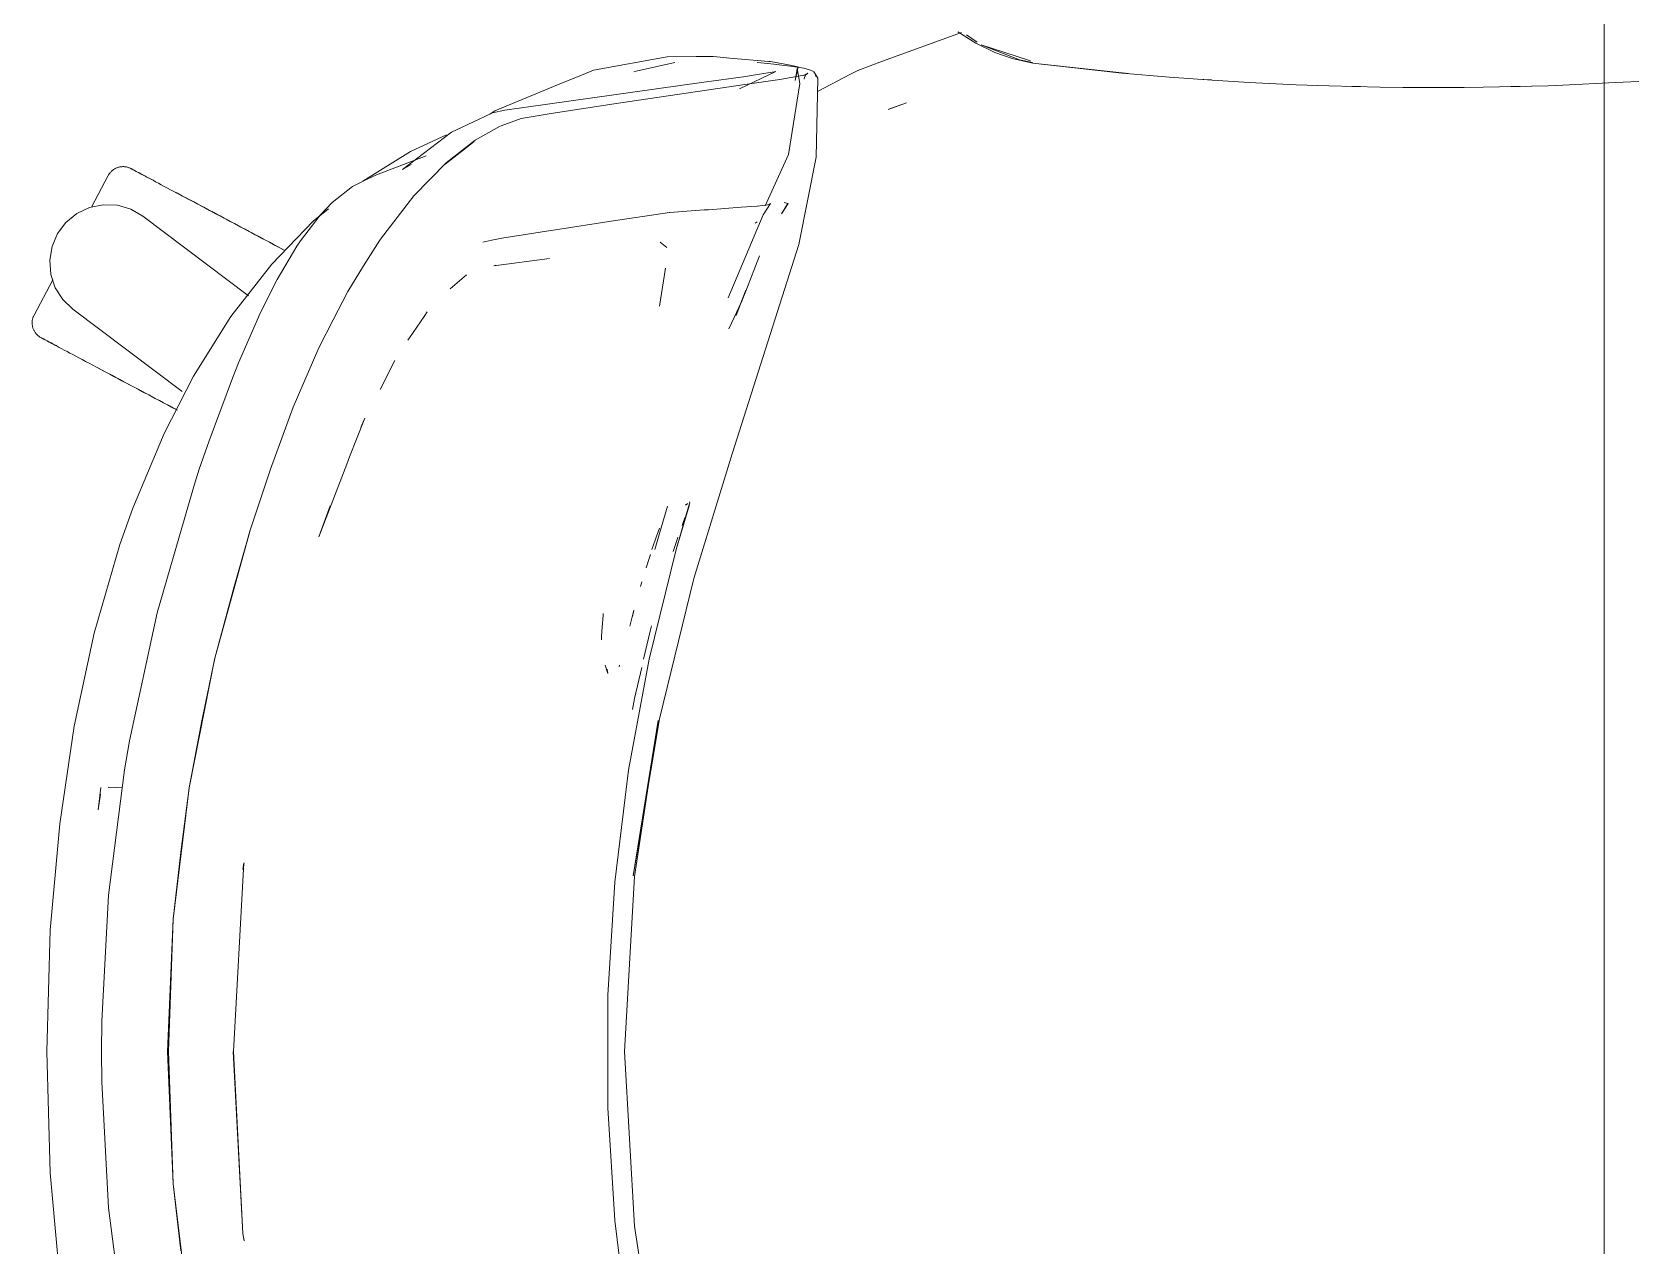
# Model space of a CAD drawing. Header units: millimetres. Extents: x 155920 to 295199, y -4084 to 97293.
# Drawn here: x 194255.8 to 194641.8, y 33626.5 to 33918 of the extents above; entities that cross this region are included whole.
import ezdxf

# ---------------------------------------------------------------- set-up
doc = ezdxf.new("R2010")
doc.units = ezdxf.units.MM
doc.header["$MEASUREMENT"] = 0
doc.layers.add('G-IMPT', color=8, linetype='CONTINUOUS', lineweight=9)
doc.layers.add('I-FURN', color=8, linetype='CONTINUOUS', lineweight=9)

msp = doc.modelspace()

# ---------------------------------------------------------------- linework, layer by layer
at = {"layer": 'G-IMPT'}
for p, q in [((194479.03, 33917.91), (194460.09, 33910.97)), ((194482.46, 33915.3), (194478.14, 33918.03)), ((194482.83, 33915.55), (194480.21, 33917.33)), ((194482.46, 33915.3), (194487.04, 33913.11)), ((194493.01, 33911.3), (194483.79, 33914.91)), ((194483.79, 33914.91), (194486.49, 33914.01)), ((194483.79, 33914.91), (194495.64, 33911.09)), ((194408.31, 33912.07), (194390.62, 33908.83)), ((194408.31, 33912.07), (194415.28, 33912.1)), ((194415.28, 33912.1), (194419.45, 33912.1)), ((194423.41, 33911.76), (194419.45, 33912.1)), ((194432.73, 33910.95), (194423.41, 33911.76)), ((194432.73, 33910.95), (194433.2, 33910.91)), ((194433.2, 33910.91), (194437.45, 33910.1)), ((194460.09, 33910.97), (194454.12, 33908.78)), ((194486.49, 33914.01), (194495.64, 33911.09)), ((194487.04, 33913.11), (194491.18, 33911.66)), ((194496.14, 33910.51), (194491.18, 33911.66)), ((194496.06, 33910.72), (194493.01, 33911.3)), ((194383.39, 33905.85), (194386.76, 33907.24)), ((194390.62, 33908.83), (194386.76, 33907.24)), ((194400.87, 33908.62), (194400.3, 33908.46)), ((194410.18, 33910.66), (194400.87, 33908.62)), ((194416.59, 33905.89), (194427.26, 33907.33)), ((194434.44, 33908.52), (194425.73, 33904.38)), ((194428.55, 33907.54), (194427.26, 33907.33)), ((194428.55, 33907.54), (194433.57, 33908.37)), ((194432.56, 33910.43), (194429.97, 33910.65)), ((194437.25, 33909.92), (194432.61, 33910.43)), ((194434.44, 33908.52), (194433.57, 33908.37)), ((194441.68, 33907.72), (194435.41, 33906.61)), ((194437.86, 33909.84), (194437.25, 33909.92)), ((194437.45, 33910.1), (194439.77, 33909.65)), ((194437.86, 33909.84), (194441.14, 33909.3)), ((194439.05, 33906.37), (194439.77, 33909.65)), ((194439.05, 33906.37), (194439.54, 33909.24)), ((194439.54, 33909.24), (194440.22, 33905.66)), ((194441.06, 33907.55), (194442.15, 33908.11)), ((194441.06, 33907.55), (194441.68, 33907.72)), ((194443, 33908.75), (194441.14, 33909.3)), ((194441.25, 33906.67), (194441.33, 33907.17)), ((194441.65, 33907.71), (194441.33, 33907.17)), ((194441.65, 33907.71), (194442.15, 33908.11)), ((194443, 33908.75), (194443.54, 33908.43)), ((194443.54, 33908.43), (194443.92, 33907.94)), ((194444.52, 33906.9), (194443.92, 33907.94)), ((194444.04, 33907.31), (194443.92, 33907.94)), ((194443.92, 33907.94), (194443.94, 33907.86)), ((194444.04, 33907.31), (194443.94, 33907.86)), ((194444.14, 33887.92), (194444.52, 33906.9)), ((194444.46, 33903.71), (194452.36, 33907.86)), ((194452.36, 33907.86), (194454.12, 33908.78)), ((194496.14, 33910.51), (194519.09, 33908.05)), ((194496.14, 33910.51), (194498.95, 33910.18)), ((194496.14, 33910.51), (194517.57, 33908.16)), ((194519.09, 33908.05), (194498.95, 33910.18)), ((194517.57, 33908.16), (194528.97, 33907.17)), ((194539.26, 33906.44), (194528.97, 33907.17)), ((194366.94, 33899.05), (194383.39, 33905.85)), ((194416.59, 33905.89), (194369.38, 33899.21)), ((194427.56, 33905.5), (194396.68, 33900.94)), ((194435.41, 33906.61), (194427.56, 33905.5)), ((194437.51, 33888.62), (194440.22, 33905.66)), ((194537.22, 33906.58), (194535.8, 33906.71)), ((194537.22, 33906.58), (194539.12, 33906.49)), ((194539.26, 33906.44), (194548.13, 33905.88)), ((194559.44, 33905.34), (194548.13, 33905.88)), ((194559.44, 33905.34), (194567.32, 33905.05)), ((194579.62, 33904.75), (194567.32, 33905.05)), ((194571.19, 33904.97), (194572.84, 33904.89)), ((194572.84, 33904.89), (194574.92, 33904.89)), ((194579.62, 33904.75), (194585.09, 33904.68)), ((194599.81, 33904.68), (194585.09, 33904.68)), ((194604.32, 33904.73), (194599.81, 33904.68)), ((194604.32, 33904.73), (194619.99, 33905.11)), ((194611.04, 33904.9), (194613.26, 33904.9)), ((194615.94, 33905.02), (194613.26, 33904.9)), ((194619.99, 33905.11), (194623.53, 33905.23)), ((194636.09, 33905.84), (194623.53, 33905.23)), ((194636.09, 33905.84), (194641.76, 33906.13)), ((194369.38, 33899.21), (194366.38, 33898.56)), ((194396.68, 33900.94), (194380.92, 33898.55)), ((194461.4, 33899.38), (194465.86, 33901.01)), ((194461.4, 33899.38), (194461.98, 33899.63)), ((194465.86, 33901.01), (194461.98, 33899.63)), ((194363.02, 33897), (194356.5, 33893.96)), ((194363.02, 33897), (194366.38, 33898.56)), ((194365.77, 33898.28), (194366.94, 33899.05)), ((194368.03, 33895.28), (194368.45, 33895.5)), ((194373.24, 33897.25), (194368.45, 33895.5)), ((194373.24, 33897.25), (194380.92, 33898.55)), ((194344.79, 33885.02), (194356.5, 33893.96)), ((194355.31, 33893.29), (194346.68, 33889.31)), ((194355.02, 33886.27), (194361.97, 33891.67)), ((194362.2, 33891.99), (194355.23, 33886.57)), ((194361.97, 33891.67), (194358.6, 33889.08)), ((194362.2, 33891.99), (194368.03, 33895.28)), ((194346.68, 33889.31), (194335.23, 33882.19)), ((194350.45, 33888.25), (194338.54, 33883.74)), ((194355.02, 33886.27), (194358.6, 33889.08)), ((194437.51, 33888.62), (194431.9, 33876.27)), ((194444.14, 33887.92), (194439.94, 33866.96)), ((194336.31, 33882.67), (194338.54, 33883.74)), ((194344.79, 33885.02), (194346.82, 33886.18)), ((194347.5, 33878.67), (194355.23, 33886.57)), ((194332.74, 33880.88), (194327.88, 33877.02)), ((194332.74, 33880.88), (194333.88, 33881.49)), ((194333.88, 33881.49), (194336.31, 33882.67)), ((194327.88, 33877.02), (194324.98, 33873.99)), ((194347.5, 33878.67), (194339.47, 33868.24)), ((194426.09, 33875.9), (194429.97, 33876.19)), ((194430.05, 33876.2), (194429.97, 33876.19)), ((194430.05, 33876.2), (194432.43, 33876.49)), ((194433.16, 33876.79), (194431.4, 33874.12)), ((194432.44, 33876.5), (194432.43, 33876.49)), ((194432.44, 33876.5), (194433.16, 33876.79)), ((194435.78, 33874.33), (194437.3, 33876.81)), ((194437.37, 33876.79), (194435.78, 33874.33)), ((194437.3, 33876.81), (194435.82, 33874.34)), ((194436.43, 33877.09), (194437.3, 33876.81)), ((194437.37, 33876.79), (194437.3, 33876.81)), ((194323.31, 33872.57), (194313.35, 33862.28)), ((194324.98, 33873.99), (194320.27, 33867.86)), ((194323.31, 33872.57), (194326.98, 33875.57)), ((194394.85, 33872.6), (194381.5, 33870.49)), ((194394.85, 33872.6), (194408.92, 33874.63)), ((194409, 33874.64), (194408.92, 33874.63)), ((194409, 33874.64), (194417.25, 33875.26)), ((194417.25, 33875.26), (194418.23, 33875.33)), ((194418.23, 33875.33), (194426.09, 33875.9)), ((194431.4, 33874.12), (194422.97, 33854.14)), ((194429.95, 33872.4), (194429.51, 33872.13)), ((194366.2, 33868.01), (194368.19, 33868.44)), ((194368.65, 33868.51), (194368.19, 33868.44)), ((194380.38, 33870.31), (194368.65, 33868.51)), ((194380.38, 33870.31), (194380.99, 33870.41)), ((194381.5, 33870.49), (194380.99, 33870.41)), ((194314.67, 33858.57), (194319.4, 33866.57)), ((194320.27, 33867.86), (194319.4, 33866.57)), ((194335.42, 33861.88), (194339.31, 33867.98)), ((194339.31, 33867.98), (194339.47, 33868.24)), ((194364.04, 33867.55), (194366.2, 33868.01)), ((194408.26, 33866.25), (194406.62, 33867.53)), ((194423.95, 33816.72), (194439.94, 33866.96)), ((194303.55, 33849.68), (194313.35, 33862.28)), ((194335.42, 33861.88), (194331.66, 33855.65)), ((194380.08, 33863.63), (194366.72, 33861.85)), ((194366.72, 33861.85), (194367.19, 33862)), ((194407.91, 33861.31), (194406.51, 33852.14)), ((194407.91, 33861.31), (194407.87, 33860.96)), ((194427.26, 33855.77), (194430.52, 33864.24)), ((194314.36, 33857.97), (194310.36, 33849.96)), ((194314.36, 33857.97), (194314.67, 33858.57)), ((194356.22, 33856.35), (194360.13, 33859.69)), ((194328.09, 33848.86), (194331.66, 33855.65)), ((194426.24, 33853.4), (194423.19, 33846.68)), ((194427.27, 33855.98), (194424.88, 33849.95)), ((194425.25, 33850.88), (194427.27, 33855.98)), ((194427.26, 33855.77), (194425.25, 33850.88)), ((194294.57, 33835.38), (194303.55, 33849.68)), ((194310.14, 33849.52), (194305.37, 33838.56)), ((194310.14, 33849.52), (194310.36, 33849.96)), ((194349.95, 33849.72), (194346.46, 33844.59)), ((194349.95, 33849.72), (194350.7, 33850.82)), ((194328.09, 33848.86), (194324.7, 33842.14)), ((194318.52, 33827.91), (194324.7, 33842.14)), ((194346.46, 33844.59), (194346.06, 33844.01)), ((194305.37, 33838.56), (194303.89, 33834.88)), ((194342.92, 33839.11), (194339.38, 33832.14)), ((194287.48, 33821.6), (194294.57, 33835.38)), ((194298.29, 33819.81), (194303.89, 33834.88)), ((194313.06, 33813.03), (194318.52, 33827.91)), ((194332.03, 33815.95), (194335.75, 33825.28)), ((194335.75, 33825.28), (194334.75, 33823.03)), ((194279.96, 33803.63), (194287.48, 33821.6)), ((194298.29, 33819.81), (194295.95, 33812.99)), ((194331.36, 33814.22), (194332.03, 33815.95)), ((194414.77, 33786.74), (194423.95, 33816.72)), ((194294.76, 33809.38), (194295.95, 33812.99)), ((194313.06, 33813.03), (194308.06, 33798.12)), ((194324.65, 33796.78), (194331.36, 33814.22)), ((194294.76, 33809.38), (194285.81, 33778.55)), ((194279.96, 33803.63), (194276.89, 33794.9)), ((194324.65, 33796.78), (194327.37, 33804.21)), ((194405.35, 33793.69), (194408.38, 33804.12)), ((194410.54, 33793.7), (194413.81, 33804.92)), ((194410.54, 33793.7), (194413.66, 33804.52)), ((194410.54, 33793.7), (194413.6, 33804.23)), ((194412.72, 33804.38), (194413.33, 33804.76)), ((194412.72, 33804.38), (194412.93, 33804.53)), ((194413.6, 33804.23), (194413.66, 33804.52)), ((194413.81, 33804.92), (194413.68, 33805.16)), ((194406.47, 33798.87), (194405.71, 33796.71)), ((194411.92, 33799.47), (194412.27, 33800.44)), ((194412.27, 33800.44), (194412.67, 33801.51)), ((194299.67, 33767.62), (194308.06, 33798.12)), ((194299.67, 33767.62), (194308.1, 33798.03)), ((194304.32, 33784.86), (194308.1, 33798.03)), ((194405.46, 33795.99), (194404.69, 33793.69)), ((194405.46, 33795.99), (194405.71, 33796.71)), ((194409.91, 33793.69), (194410.65, 33795.92)), ((194410.93, 33796.72), (194410.65, 33795.92)), ((194276.89, 33794.9), (194270.72, 33773.65)), ((194404.06, 33791.77), (194403.27, 33789.28)), ((194403.99, 33767.38), (194410.54, 33793.7)), ((194404.31, 33792.55), (194404.06, 33791.77)), ((194409.91, 33793.69), (194409.76, 33793.24)), ((194304.32, 33784.86), (194299.67, 33767.62)), ((194402.28, 33785.98), (194401.95, 33784.87)), ((194414.77, 33786.74), (194406.46, 33753.06)), ((194279.15, 33747.76), (194285.81, 33778.55)), ((194392.68, 33774.13), (194392.95, 33777.84)), ((194392.95, 33777.84), (194392.99, 33778.32)), ((194400.37, 33779.19), (194399.38, 33775.33)), ((194400.37, 33779.19), (194399.98, 33777.67)), ((194270.72, 33773.65), (194265.9, 33751.29)), ((194392.57, 33772.06), (194392.58, 33772.76)), ((194392.68, 33774.13), (194392.58, 33772.76)), ((194402.67, 33767.36), (194404.23, 33774.11)), ((194404.23, 33774.11), (194404.57, 33775.4)), ((194293.5, 33736.49), (194299.71, 33767.73)), ((194299.71, 33767.73), (194293.5, 33736.57)), ((194299.67, 33767.62), (194296.59, 33752.6)), ((194394.11, 33763.97), (194393.42, 33765.92)), ((194394.11, 33763.97), (194393.89, 33765.02)), ((194396.78, 33765.57), (194396.91, 33765.98)), ((194403.99, 33767.38), (194399.06, 33740.71)), ((194400.51, 33757.97), (194402.22, 33765.39)), ((194400.04, 33755.33), (194400.51, 33757.97)), ((194293.5, 33736.49), (194296.59, 33752.6)), ((194406.46, 33753.06), (194400.2, 33715.32)), ((194400.2, 33715.32), (194406.19, 33752.68)), ((194400.46, 33715.15), (194406.19, 33752.68)), ((194262.41, 33727.87), (194265.9, 33751.29)), ((194277.96, 33740.84), (194279.15, 33747.76)), ((194274.15, 33710.67), (194277.96, 33740.84)), ((194399.06, 33740.71), (194395.76, 33713.79)), ((194272.31, 33736.57), (194271.66, 33731.16)), ((194272.23, 33734.93), (194271.66, 33731.16)), ((194274.07, 33736.61), (194276.17, 33736.53)), ((194274.07, 33736.61), (194274.19, 33736.6)), ((194277.41, 33736.49), (194276.17, 33736.53)), ((194289.67, 33704.98), (194293.5, 33736.57)), ((194289.71, 33704.94), (194293.5, 33736.49)), ((194291.55, 33721.01), (194293.5, 33736.49)), ((194260.15, 33702.3), (194262.41, 33727.87)), ((194291.55, 33721.01), (194289.71, 33704.94)), ((194304.17, 33673.16), (194306.67, 33718.5)), ((194306.67, 33718.5), (194306.44, 33716.89)), ((194306.44, 33716.89), (194306.67, 33718.19)), ((194306.71, 33718.44), (194306.67, 33718.19)), ((194400.46, 33715.15), (194398.1, 33673.16)), ((194272.53, 33680.47), (194274.15, 33710.67)), ((194394.11, 33686.72), (194395.76, 33713.79)), ((194288.34, 33673.16), (194289.67, 33704.98)), ((194289.71, 33704.94), (194288.57, 33673.16)), ((194289.71, 33704.94), (194289.04, 33690.04)), ((194259.3, 33673.16), (194260.15, 33702.3)), ((194289.04, 33690.04), (194288.57, 33673.16)), ((194394.11, 33659.6), (194394.11, 33686.72)), ((194272.53, 33680.47), (194272.44, 33673.16)), ((194260.15, 33644.02), (194259.3, 33673.16)), ((194272.53, 33665.85), (194272.44, 33673.16)), ((194289.67, 33641.34), (194288.34, 33673.16)), ((194289.04, 33656.28), (194288.57, 33673.16)), ((194289.71, 33641.38), (194288.57, 33673.16)), ((194304.11, 33673.16), (194306.44, 33629.43)), ((194304.17, 33673.16), (194306.44, 33629.43)), ((194400.46, 33631.17), (194398.1, 33673.16)), ((194272.53, 33665.85), (194274.15, 33635.64)), ((194289.04, 33656.28), (194289.71, 33641.38)), ((194394.11, 33659.6), (194395.76, 33632.53)), ((194262.41, 33618.45), (194260.15, 33644.02)), ((194289.67, 33641.34), (194293.5, 33609.75)), ((194289.71, 33641.38), (194293.5, 33609.83)), ((194289.71, 33641.38), (194291.55, 33625.31)), ((194274.15, 33635.64), (194277.96, 33605.47)), ((194306.44, 33629.43), (194306.7, 33627.65)), ((194306.44, 33629.43), (194306.67, 33628.13)), ((194399.06, 33605.61), (194395.76, 33632.53)), ((194406.46, 33593.26), (194400.46, 33631.17)), ((194306.71, 33627.88), (194306.67, 33628.13))]:
    msp.add_line(p, q, dxfattribs=at)
at = {"layer": 'I-FURN'}
for p, q in [((194633.39, 34207.34), (194633.39, 32207.34)), ((194274.16, 33883.68), (194274.24, 33883.82)), ((194274.24, 33883.82), (194274.33, 33883.95)), ((194274.33, 33883.95), (194274.42, 33884.08)), ((194274.42, 33884.08), (194274.52, 33884.21)), ((194274.52, 33884.21), (194274.63, 33884.33)), ((194274.63, 33884.33), (194274.74, 33884.45)), ((194274.74, 33884.45), (194274.85, 33884.56)), ((194274.85, 33884.56), (194274.97, 33884.67)), ((194274.97, 33884.67), (194275.09, 33884.78)), ((194275.09, 33884.78), (194275.22, 33884.87)), ((194275.22, 33884.87), (194275.35, 33884.97)), ((194275.35, 33884.97), (194275.49, 33885.06)), ((194275.49, 33885.06), (194275.63, 33885.14)), ((194275.63, 33885.14), (194275.77, 33885.22)), ((194275.77, 33885.22), (194275.91, 33885.29)), ((194275.91, 33885.29), (194276.06, 33885.36)), ((194276.06, 33885.36), (194276.21, 33885.42)), ((194276.21, 33885.42), (194276.36, 33885.47)), ((194276.36, 33885.47), (194276.51, 33885.52)), ((194276.51, 33885.52), (194276.67, 33885.56)), ((194276.67, 33885.56), (194276.83, 33885.59)), ((194276.83, 33885.59), (194276.99, 33885.62)), ((194276.99, 33885.62), (194277.14, 33885.65)), ((194277.14, 33885.65), (194277.31, 33885.66)), ((194277.31, 33885.66), (194277.47, 33885.67)), ((194277.47, 33885.67), (194277.63, 33885.68)), ((194277.63, 33885.68), (194277.79, 33885.67)), ((194277.79, 33885.67), (194277.95, 33885.66)), ((194277.95, 33885.66), (194278.11, 33885.65)), ((194278.11, 33885.65), (194278.27, 33885.63)), ((194278.27, 33885.63), (194278.43, 33885.6)), ((194278.43, 33885.6), (194278.59, 33885.56)), ((194278.59, 33885.56), (194278.74, 33885.52)), ((194278.74, 33885.52), (194278.9, 33885.47)), ((194278.9, 33885.47), (194279.05, 33885.42)), ((194279.05, 33885.42), (194279.2, 33885.36)), ((194279.2, 33885.36), (194279.34, 33885.3)), ((194279.34, 33885.3), (194279.49, 33885.23)), ((194279.49, 33885.23), (194279.53, 33885.21)), ((194279.53, 33885.21), (194279.55, 33885.19)), ((194279.53, 33885.2), (194279.53, 33885.21)), ((194279.58, 33885.18), (194279.53, 33885.2)), ((194279.55, 33885.19), (194279.61, 33885.16)), ((194279.66, 33885.14), (194279.58, 33885.18)), ((194279.61, 33885.16), (194279.71, 33885.11)), ((194279.78, 33885.07), (194279.66, 33885.14)), ((194279.71, 33885.11), (194279.85, 33885.03)), ((194279.94, 33884.99), (194279.78, 33885.07)), ((194279.85, 33885.03), (194280.03, 33884.94)), ((194280.14, 33884.88), (194279.94, 33884.99)), ((194280.03, 33884.94), (194280.25, 33884.82)), ((194280.38, 33884.75), (194280.14, 33884.88)), ((194280.25, 33884.82), (194280.51, 33884.68)), ((194280.66, 33884.6), (194280.38, 33884.75)), ((194280.51, 33884.68), (194280.8, 33884.53)), ((194280.98, 33884.43), (194280.66, 33884.6)), ((194280.8, 33884.53), (194281.14, 33884.35)), ((194281.34, 33884.24), (194280.98, 33884.43)), ((194281.14, 33884.35), (194281.51, 33884.15)), ((194281.73, 33884.03), (194281.34, 33884.24)), ((194281.51, 33884.15), (194281.92, 33883.93)), ((194282.16, 33883.81), (194281.73, 33884.03)), ((194281.92, 33883.93), (194282.37, 33883.69)), ((194282.62, 33883.56), (194282.16, 33883.81)), ((194274.08, 33883.54), (194270.05, 33875.96)), ((194274.08, 33883.54), (194274.16, 33883.68)), ((194282.37, 33883.69), (194282.85, 33883.44)), ((194283.13, 33883.29), (194282.62, 33883.56)), ((194282.85, 33883.44), (194283.37, 33883.16)), ((194283.66, 33883.01), (194283.13, 33883.29)), ((194283.37, 33883.16), (194283.92, 33882.87)), ((194284.23, 33882.71), (194283.66, 33883.01)), ((194283.92, 33882.87), (194284.5, 33882.56)), ((194284.83, 33882.39), (194284.23, 33882.71)), ((194285.46, 33882.05), (194284.83, 33882.39)), ((194286.13, 33881.7), (194285.46, 33882.05)), ((194286.82, 33881.33), (194286.13, 33881.7)), ((194287.55, 33880.94), (194286.82, 33881.33)), ((194288.29, 33880.54), (194287.55, 33880.94)), ((194289.07, 33880.13), (194288.29, 33880.54)), ((194289.87, 33879.71), (194289.07, 33880.13)), ((194269.59, 33875.86), (194272.89, 33876.53)), ((194272.89, 33876.53), (194276.26, 33876.39)), ((194276.26, 33876.39), (194279.5, 33875.45)), ((194290.7, 33879.27), (194289.87, 33879.71)), ((194290.25, 33879.5), (194291.08, 33879.06)), ((194291.54, 33878.82), (194290.7, 33879.27)), ((194291.08, 33879.06), (194291.94, 33878.61)), ((194292.41, 33878.35), (194291.54, 33878.82)), ((194291.94, 33878.61), (194292.82, 33878.14)), ((194293.3, 33877.88), (194292.41, 33878.35)), ((194292.82, 33878.14), (194293.71, 33877.66)), ((194294.2, 33877.4), (194293.3, 33877.88)), ((194293.71, 33877.66), (194294.63, 33877.18)), ((194295.13, 33876.91), (194294.2, 33877.4)), ((194294.63, 33877.18), (194295.56, 33876.68)), ((194296.06, 33876.41), (194295.13, 33876.91)), ((194295.56, 33876.68), (194296.5, 33876.18)), ((194297.02, 33875.91), (194296.06, 33876.41)), ((194296.5, 33876.18), (194297.46, 33875.67)), ((194261.89, 33869.6), (194263.92, 33872.29)), ((194263.92, 33872.29), (194266.54, 33874.42)), ((194266.54, 33874.42), (194269.59, 33875.86)), ((194279.5, 33875.45), (194282.42, 33873.76)), ((194282.42, 33873.76), (194307.74, 33854.68)), ((194297.98, 33875.39), (194297.02, 33875.91)), ((194297.46, 33875.67), (194298.43, 33875.16)), ((194298.95, 33874.88), (194297.98, 33875.39)), ((194298.43, 33875.16), (194299.41, 33874.64)), ((194299.94, 33874.35), (194298.95, 33874.88)), ((194299.41, 33874.64), (194300.39, 33874.11)), ((194300.93, 33873.83), (194299.94, 33874.35)), ((194300.39, 33874.11), (194301.39, 33873.58)), ((194301.93, 33873.3), (194300.93, 33873.83)), ((194301.39, 33873.58), (194302.39, 33873.05)), ((194302.93, 33872.76), (194301.93, 33873.3)), ((194302.39, 33873.05), (194303.39, 33872.52)), ((194303.93, 33872.23), (194302.93, 33872.76)), ((194303.39, 33872.52), (194304.39, 33871.98)), ((194304.94, 33871.7), (194303.93, 33872.23)), ((194260.57, 33866.5), (194261.89, 33869.6)), ((194304.39, 33871.98), (194305.4, 33871.45)), ((194305.94, 33871.16), (194304.94, 33871.7)), ((194305.4, 33871.45), (194306.4, 33870.92)), ((194306.94, 33870.63), (194305.94, 33871.16)), ((194306.4, 33870.92), (194307.4, 33870.38)), ((194307.94, 33870.1), (194306.94, 33870.63)), ((194307.4, 33870.38), (194308.4, 33869.85)), ((194308.94, 33869.57), (194307.94, 33870.1)), ((194308.4, 33869.85), (194309.39, 33869.33)), ((194309.92, 33869.04), (194308.94, 33869.57)), ((194309.39, 33869.33), (194310.38, 33868.8)), ((194310.9, 33868.52), (194309.92, 33869.04)), ((194310.38, 33868.8), (194311.35, 33868.28)), ((194311.87, 33868.01), (194310.9, 33868.52)), ((194311.35, 33868.28), (194312.31, 33867.77)), ((194260.02, 33863.17), (194260.57, 33866.5)), ((194312.83, 33867.5), (194311.87, 33868.01)), ((194312.31, 33867.77), (194313.27, 33867.27)), ((194313.77, 33867), (194312.83, 33867.5)), ((194313.27, 33867.27), (194314.2, 33866.77)), ((194314.7, 33866.5), (194313.77, 33867)), ((194314.2, 33866.77), (194315.13, 33866.28)), ((194315.62, 33866.02), (194314.7, 33866.5)), ((194315.13, 33866.28), (194316.03, 33865.8)), ((194316.51, 33865.54), (194315.62, 33866.02)), ((194260.29, 33859.8), (194260.02, 33863.17)), ((194260.74, 33858.45), (194256.27, 33850.04)), ((194261.35, 33856.6), (194260.29, 33859.8)), ((194263.15, 33853.75), (194261.35, 33856.6)), ((194265.58, 33851.41), (194263.15, 33853.75)), ((194255.87, 33848.94), (194255.91, 33849.1)), ((194255.91, 33849.1), (194255.95, 33849.25)), ((194255.95, 33849.25), (194256, 33849.41)), ((194256, 33849.41), (194256.05, 33849.56)), ((194256.05, 33849.56), (194256.11, 33849.71)), ((194256.11, 33849.71), (194256.17, 33849.86)), ((194256.17, 33849.86), (194256.25, 33850)), ((194256.25, 33850), (194256.27, 33850.04)), ((194291.81, 33831.64), (194265.58, 33851.41)), ((194255.79, 33848.14), (194255.8, 33848.3)), ((194255.8, 33847.98), (194255.79, 33848.14)), ((194255.8, 33848.3), (194255.81, 33848.46)), ((194255.81, 33847.82), (194255.8, 33847.98)), ((194255.81, 33848.46), (194255.82, 33848.62)), ((194255.82, 33847.66), (194255.81, 33847.82)), ((194255.82, 33848.62), (194255.84, 33848.78)), ((194255.85, 33847.5), (194255.82, 33847.66)), ((194255.84, 33848.78), (194255.87, 33848.94)), ((194255.88, 33847.34), (194255.85, 33847.5)), ((194255.91, 33847.18), (194255.88, 33847.34)), ((194255.95, 33847.03), (194255.91, 33847.18)), ((194256, 33846.87), (194255.95, 33847.03)), ((194256.06, 33846.72), (194256, 33846.87)), ((194256.12, 33846.57), (194256.06, 33846.72)), ((194256.18, 33846.42), (194256.12, 33846.57)), ((194256.25, 33846.28), (194256.18, 33846.42)), ((194256.33, 33846.14), (194256.25, 33846.28)), ((194256.41, 33846), (194256.33, 33846.14)), ((194256.5, 33845.87), (194256.41, 33846)), ((194256.6, 33845.73), (194256.5, 33845.87)), ((194256.7, 33845.61), (194256.6, 33845.73)), ((194256.8, 33845.48), (194256.7, 33845.61)), ((194256.91, 33845.37), (194256.8, 33845.48)), ((194257.02, 33845.25), (194256.91, 33845.37)), ((194257.14, 33845.14), (194257.02, 33845.25)), ((194257.26, 33845.04), (194257.14, 33845.14)), ((194257.39, 33844.94), (194257.26, 33845.04)), ((194257.52, 33844.84), (194257.39, 33844.94)), ((194257.65, 33844.75), (194257.52, 33844.84)), ((194257.79, 33844.67), (194257.65, 33844.75)), ((194257.93, 33844.59), (194257.79, 33844.67)), ((194257.94, 33844.59), (194257.93, 33844.59)), ((194257.93, 33844.59), (194257.95, 33844.58)), ((194257.98, 33844.56), (194257.94, 33844.59)), ((194257.95, 33844.58), (194258.01, 33844.55)), ((194258.06, 33844.52), (194257.98, 33844.56)), ((194258.01, 33844.55), (194258.11, 33844.49)), ((194258.18, 33844.46), (194258.06, 33844.52)), ((194258.11, 33844.49), (194258.25, 33844.42)), ((194258.35, 33844.37), (194258.18, 33844.46)), ((194258.25, 33844.42), (194258.43, 33844.32)), ((194258.55, 33844.26), (194258.35, 33844.37)), ((194258.43, 33844.32), (194258.65, 33844.21)), ((194258.79, 33844.13), (194258.55, 33844.26)), ((194258.65, 33844.21), (194258.91, 33844.07)), ((194259.07, 33843.99), (194258.79, 33844.13)), ((194258.91, 33844.07), (194259.21, 33843.91)), ((194259.38, 33843.82), (194259.07, 33843.99)), ((194259.21, 33843.91), (194259.54, 33843.73)), ((194259.74, 33843.63), (194259.38, 33843.82)), ((194259.54, 33843.73), (194259.92, 33843.53)), ((194260.13, 33843.42), (194259.74, 33843.63)), ((194259.92, 33843.53), (194260.33, 33843.32)), ((194260.56, 33843.19), (194260.13, 33843.42)), ((194260.33, 33843.32), (194260.77, 33843.08)), ((194261.03, 33842.94), (194260.56, 33843.19)), ((194260.77, 33843.08), (194261.25, 33842.82)), ((194261.53, 33842.68), (194261.03, 33842.94)), ((194261.25, 33842.82), (194261.77, 33842.55)), ((194262.06, 33842.39), (194261.53, 33842.68)), ((194261.77, 33842.55), (194262.32, 33842.25)), ((194262.63, 33842.09), (194262.06, 33842.39)), ((194262.32, 33842.25), (194262.91, 33841.94)), ((194262.91, 33841.94), (194263.52, 33841.62)), ((194263.52, 33841.62), (194264.17, 33841.27)), ((194264.17, 33841.27), (194264.85, 33840.91)), ((194264.85, 33840.91), (194265.56, 33840.54)), ((194265.56, 33840.54), (194266.29, 33840.14)), ((194266.29, 33840.14), (194267.05, 33839.74)), ((194267.05, 33839.74), (194267.84, 33839.32)), ((194267.84, 33839.32), (194268.65, 33838.89)), ((194268.65, 33838.89), (194269.49, 33838.45)), ((194269.49, 33838.45), (194270.34, 33837.99)), ((194270.34, 33837.99), (194271.22, 33837.52)), ((194271.22, 33837.52), (194272.12, 33837.05)), ((194272.61, 33836.79), (194271.7, 33837.27)), ((194272.12, 33837.05), (194273.03, 33836.56)), ((194273.53, 33836.3), (194272.61, 33836.79)), ((194273.03, 33836.56), (194273.96, 33836.07)), ((194274.47, 33835.8), (194273.53, 33836.3)), ((194273.96, 33836.07), (194274.9, 33835.56)), ((194275.42, 33835.29), (194274.47, 33835.8)), ((194274.9, 33835.56), (194275.86, 33835.06)), ((194276.38, 33834.78), (194275.42, 33835.29)), ((194275.86, 33835.06), (194276.83, 33834.54)), ((194277.36, 33834.26), (194276.38, 33834.78)), ((194276.83, 33834.54), (194277.81, 33834.02)), ((194278.34, 33833.74), (194277.36, 33834.26)), ((194277.81, 33834.02), (194278.8, 33833.5)), ((194279.33, 33833.21), (194278.34, 33833.74)), ((194278.8, 33833.5), (194279.79, 33832.97)), ((194280.33, 33832.68), (194279.33, 33833.21)), ((194279.79, 33832.97), (194280.79, 33832.44)), ((194281.33, 33832.15), (194280.33, 33832.68)), ((194280.79, 33832.44), (194281.79, 33831.9)), ((194282.34, 33831.61), (194281.33, 33832.15)), ((194281.79, 33831.9), (194282.8, 33831.37)), ((194283.34, 33831.08), (194282.34, 33831.61)), ((194282.8, 33831.37), (194283.8, 33830.83)), ((194284.35, 33830.55), (194283.34, 33831.08)), ((194283.8, 33830.83), (194284.81, 33830.3)), ((194285.35, 33830.01), (194284.35, 33830.55)), ((194284.81, 33830.3), (194285.81, 33829.77)), ((194286.35, 33829.48), (194285.35, 33830.01)), ((194285.81, 33829.77), (194286.81, 33829.24)), ((194287.34, 33828.95), (194286.35, 33829.48)), ((194286.81, 33829.24), (194287.8, 33828.71)), ((194288.33, 33828.43), (194287.34, 33828.95)), ((194287.8, 33828.71), (194288.78, 33828.19)), ((194289.31, 33827.91), (194288.33, 33828.43)), ((194288.78, 33828.19), (194289.75, 33827.67)), ((194290.28, 33827.39), (194289.31, 33827.91)), ((194289.75, 33827.67), (194290.72, 33827.16))]:
    msp.add_line(p, q, dxfattribs=at)

doc.saveas('drawing.dxf')
